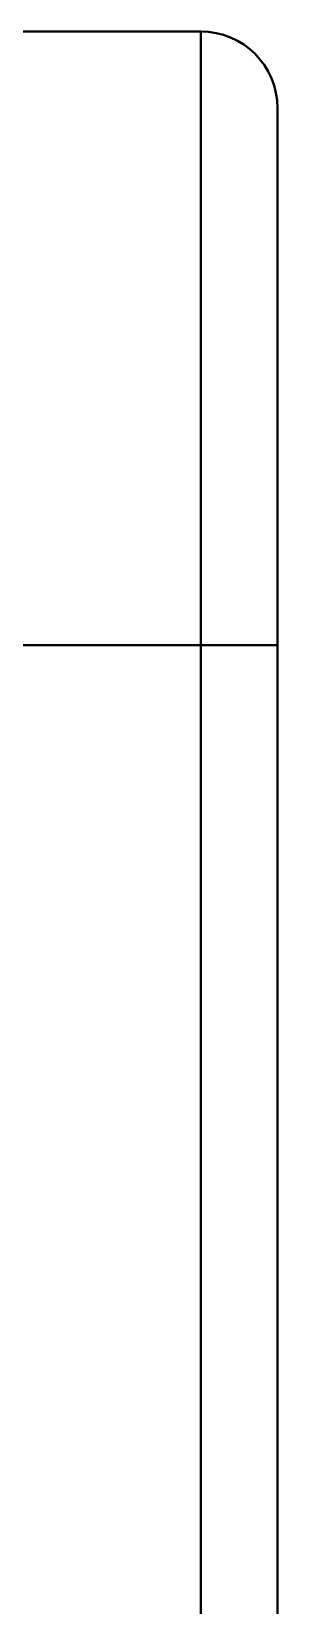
# Model space of a CAD drawing. Header units: millimetres. Extents: x 15 to 415, y 5 to 292.
# Drawn here: x 145.456 to 145.857, y 235.197 to 237.762 of the extents above; entities that cross this region are included whole.
import ezdxf

# ---------------------------------------------------------------- set-up
doc = ezdxf.new("R2010")
doc.units = ezdxf.units.MM
doc.layers.add('Geometries', color=7, linetype='Continuous')

msp = doc.modelspace()

# ---------------------------------------------------------------- linework, layer by layer
at = {"layer": 'Geometries', "linetype": 'Continuous', "lineweight": 40}
for p, q in [((145.7319, 237.762), (144.9822, 237.762)), ((145.7319, 237.762), (145.7319, 236.762)), ((145.8569, 236.762), (145.8569, 237.637)), ((144.6512, 236.762), (145.7319, 236.762)), ((145.7319, 236.762), (145.7319, 233.262)), ((145.7319, 236.762), (145.8569, 236.762)), ((145.8569, 234.6649), (145.8569, 236.762))]:
    msp.add_line(p, q, dxfattribs=at)
msp.add_arc((145.7319, 237.637), 0.125, 0, 90, dxfattribs=at)

doc.saveas('drawing.dxf')
